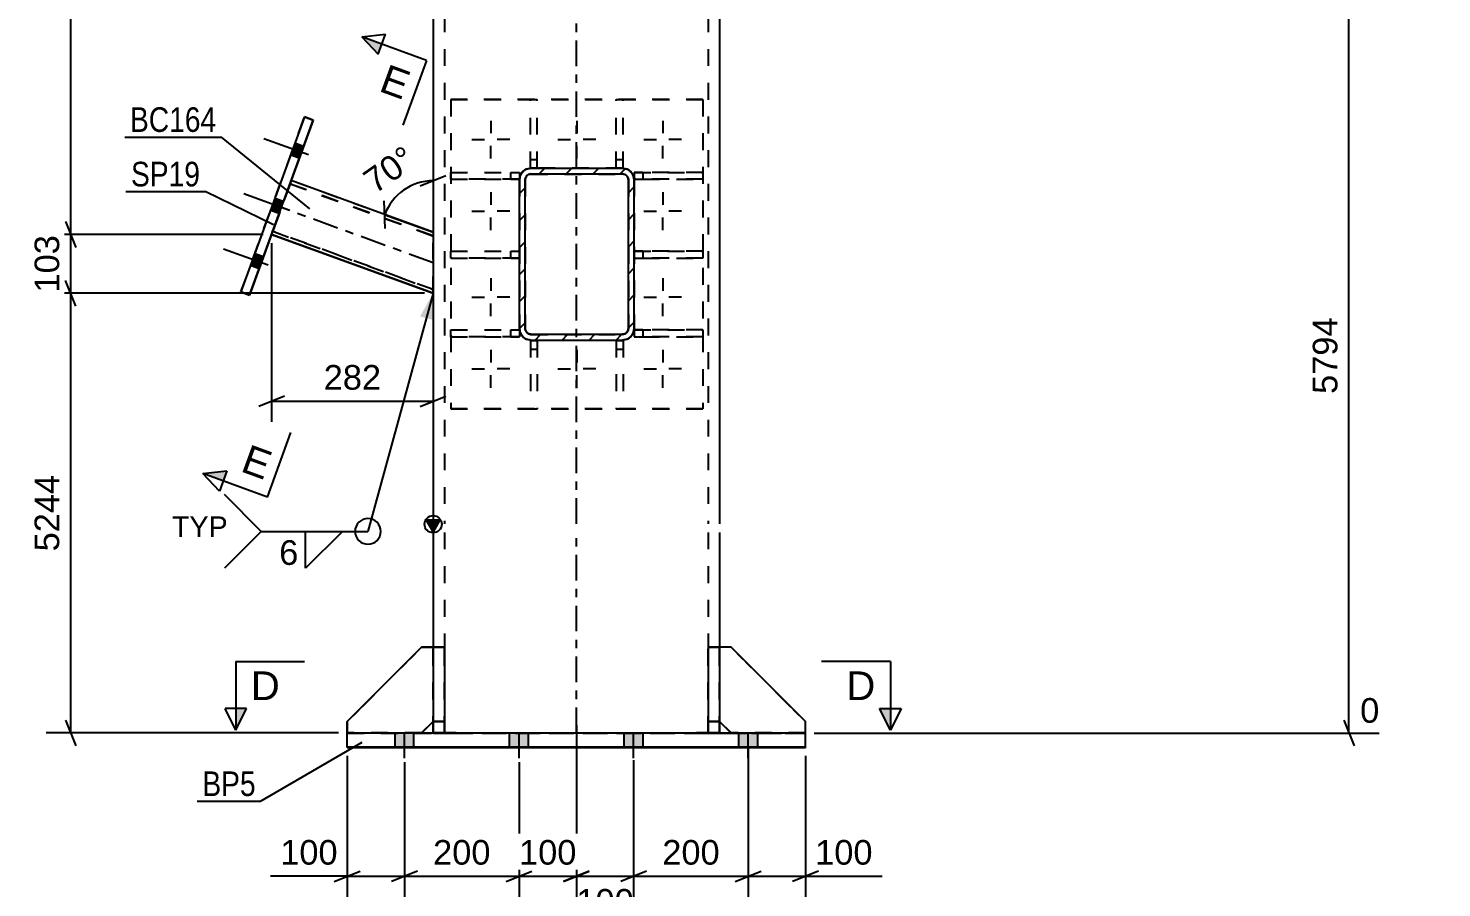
# Model space of a CAD drawing. Header units: millimetres. Extents: x 0 to 841, y 0 to 594.
# Drawn here: x 281.4 to 445.9, y 198.5 to 298.5 of the extents above; entities that cross this region are included whole.
import ezdxf

# ---------------------------------------------------------------- set-up
doc = ezdxf.new("R2010")
doc.units = ezdxf.units.MM
doc.linetypes.add('DXK_LINE_DOT2', pattern=[3.9198, 1.9599, -1.9599])
doc.linetypes.add('DXK_LINE_DOT3', pattern=[5.9187, 2.979, -0.9799, 0.9799, -0.9799])
doc.styles.add('Arial', font='ARIAL.TTF', dxfattribs={"height": 0.2})
doc.styles.add('Arial Narrow', font='ARIALN.TTF', dxfattribs={"height": 0.2})

# ---------------------------------------------------------------- blocks, each defined once
blk = doc.blocks.new('Part-284928597-2207 - 2077')
at = {"color": 7, "linetype": 'DXK_LINE_DOT2'}
for p, q in [((352.92, 272.58), (351.92, 272.58)), ((351.92, 272.58), (351.92, 272.58)), ((351.92, 272.58), (359.92, 272.58)), ((351.92, 272.58), (351.92, 271.78)), ((351.92, 271.78), (352.92, 271.78)), ((359.92, 271.78), (351.92, 271.78)), ((359.92, 272.58), (352.92, 272.58)), ((352.92, 272.58), (352.92, 271.78)), ((352.92, 271.78), (359.92, 271.78)), ((359.92, 272.58), (359.92, 271.78))]:
    blk.add_line(p, q, dxfattribs=at)
blk = doc.blocks.new('Part-284928597-2143 - 2077')
at = {"color": 7, "linetype": 'DXK_LINE_DOT2'}
for p, q in [((328.53, 216.51), (328.53, 226.51)), ((329.86, 226.51), (328.53, 226.51)), ((328.53, 226.51), (329.86, 226.51)), ((329.86, 216.51), (329.86, 226.51)), ((328.53, 217.84), (329.86, 217.84)), ((329.86, 217.84), (328.53, 217.84)), ((328.53, 216.51), (328.53, 216.51)), ((328.53, 216.51), (329.86, 216.51)), ((328.53, 216.51), (329.86, 216.51)), ((329.86, 216.51), (329.86, 216.51))]:
    blk.add_line(p, q, dxfattribs=at)
blk = doc.blocks.new('Part-284928597-2208 - 2077')
at = {"color": 7, "linetype": 'DXK_LINE_DOT2'}
for p, q in [((330.58, 262.62), (330.58, 263.42)), ((330.58, 263.42), (338.58, 263.42)), ((330.58, 263.42), (337.58, 263.42)), ((337.58, 262.62), (337.58, 263.42)), ((337.58, 263.42), (338.58, 263.42)), ((338.58, 263.42), (338.58, 262.62)), ((338.58, 262.62), (330.58, 262.62)), ((330.58, 262.62), (337.58, 262.62)), ((337.58, 262.62), (338.58, 262.62)), ((338.58, 262.62), (338.58, 262.62))]:
    blk.add_line(p, q, dxfattribs=at)
blk = doc.blocks.new('Part-284928597-2173 - 2077')
at = {"linetype": 'Continuous'}
blk.add_hatch(color=2, dxfattribs=at).paths.add_polyline_path([(328.53, 239.91), (327.73, 241.31), (329.33, 241.31)])
at = {"color": 2, "linetype": 'Continuous'}
for p, q in [((328.53, 499.92), (328.53, 240.85)), ((361.86, 499.92), (361.86, 240.85)), ((328.53, 239.91), (327.73, 241.31)), ((327.73, 241.31), (329.33, 241.31)), ((329.33, 241.31), (328.53, 239.91)), ((328.53, 239.85), (328.53, 226.52)), ((361.86, 239.85), (361.86, 226.52))]:
    blk.add_line(p, q, dxfattribs=at)
at = {"color": 7, "linetype": 'DXK_LINE_DOT2'}
for p, q in [((329.86, 499.92), (329.86, 240.85)), ((360.53, 499.92), (360.53, 240.85)), ((329.86, 239.85), (329.86, 216.51)), ((360.53, 239.85), (360.53, 216.51)), ((328.53, 226.52), (328.53, 216.51)), ((361.86, 226.52), (361.86, 216.51)), ((328.53, 216.51), (328.53, 216.52)), ((328.73, 216.52), (328.53, 216.52)), ((328.53, 216.51), (328.73, 216.51)), ((329.31, 216.52), (328.73, 216.52)), ((328.73, 216.51), (329.31, 216.51)), ((330.18, 216.52), (329.31, 216.52)), ((329.31, 216.51), (330.18, 216.51)), ((329.86, 216.51), (329.86, 216.52)), ((329.86, 216.52), (329.97, 216.52)), ((329.97, 216.51), (329.86, 216.51)), ((329.97, 216.52), (330.26, 216.52)), ((330.26, 216.51), (329.97, 216.51)), ((331.2, 216.52), (330.18, 216.52)), ((330.18, 216.51), (331.2, 216.51)), ((330.26, 216.52), (330.69, 216.52)), ((330.69, 216.51), (330.26, 216.51)), ((330.69, 216.52), (331.2, 216.52)), ((331.2, 216.51), (330.69, 216.51)), ((331.2, 216.52), (359.2, 216.52)), ((331.2, 216.52), (359.2, 216.52)), ((331.2, 216.51), (359.2, 216.51)), ((331.2, 216.51), (359.2, 216.51)), ((359.2, 216.52), (359.71, 216.52)), ((360.22, 216.52), (359.2, 216.52)), ((359.71, 216.51), (359.2, 216.51)), ((359.2, 216.51), (360.22, 216.51)), ((359.71, 216.52), (360.14, 216.52)), ((360.14, 216.51), (359.71, 216.51)), ((360.14, 216.52), (360.43, 216.52)), ((360.43, 216.51), (360.14, 216.51)), ((361.08, 216.52), (360.22, 216.52)), ((360.22, 216.51), (361.08, 216.51)), ((360.43, 216.52), (360.53, 216.52)), ((360.53, 216.51), (360.43, 216.51)), ((360.53, 216.51), (360.53, 216.52)), ((361.66, 216.52), (361.08, 216.52)), ((361.08, 216.51), (361.66, 216.51)), ((361.86, 216.52), (361.66, 216.52)), ((361.66, 216.51), (361.86, 216.51)), ((361.86, 216.51), (361.86, 216.52))]:
    blk.add_line(p, q, dxfattribs=at)
at = {"color": 7, "linetype": 'DXK_LINE_DOT3'}
for p, q in [((345.2, 240.85), (345.2, 499.92)), ((345.2, 216.51), (345.2, 239.85))]:
    blk.add_line(p, q, dxfattribs=at)
at = {"color": 2, "linetype": 'Continuous'}
blk.add_circle((328.53, 240.81), 1, dxfattribs=at)
blk = doc.blocks.new('Part-284928597-2242 - 2077')
at = {"color": 7, "linetype": 'DXK_LINE_DOT2'}
for p, q in [((349.85, 262.18), (349.85, 262.18)), ((349.85, 262.18), (349.85, 254.18)), ((349.85, 262.18), (350.65, 262.18)), ((349.85, 262.18), (350.65, 262.18)), ((350.65, 262.18), (350.65, 262.18)), ((350.65, 262.18), (350.65, 254.18)), ((349.85, 261.18), (350.65, 261.18)), ((350.65, 254.18), (349.85, 254.18))]:
    blk.add_line(p, q, dxfattribs=at)
blk = doc.blocks.new('Part-284928597-2114 - 2077')
at = {"color": 7, "linetype": 'DXK_LINE_DOT2'}
for p, q in [((311.85, 280.32), (309.88, 274.93)), ((311.85, 280.32), (309.9, 274.99)), ((311.84, 280.3), (309.91, 275.01)), ((311.87, 280.38), (309.96, 275.13)), ((311.87, 280.38), (311.84, 280.3)), ((311.94, 280.57), (311.85, 280.32)), ((311.85, 280.32), (311.94, 280.57)), ((311.87, 280.38), (311.88, 280.41)), ((311.88, 280.41), (311.87, 280.38)), ((311.88, 280.41), (328.53, 274.35)), ((328.53, 274.35), (311.88, 280.41)), ((311.88, 280.41), (311.88, 280.41)), ((311.99, 280.73), (311.94, 280.57)), ((311.94, 280.57), (311.99, 280.73)), ((312.02, 280.79), (311.99, 280.73)), ((311.99, 280.73), (312.02, 280.79)), ((328.53, 274.78), (312.02, 280.79)), ((312.02, 280.79), (312.02, 280.79)), ((309.82, 274.74), (309.76, 274.58)), ((309.76, 274.58), (309.82, 274.74)), ((309.82, 274.74), (309.9, 274.99)), ((309.88, 274.93), (309.82, 274.74)), ((309.88, 274.93), (309.87, 274.9)), ((309.87, 274.9), (309.88, 274.93)), ((309.87, 274.9), (328.53, 268.11)), ((328.53, 268.11), (309.87, 274.9)), ((309.87, 274.9), (309.87, 274.9)), ((309.91, 275.01), (309.88, 274.93)), ((309.88, 274.93), (309.91, 275.01)), ((309.91, 275.01), (309.96, 275.13)), ((328.53, 267.68), (328.53, 274.78)), ((309.76, 274.58), (309.74, 274.52)), ((309.74, 274.52), (309.76, 274.58)), ((309.74, 274.52), (309.74, 274.52))]:
    blk.add_line(p, q, dxfattribs=at)
at = {"color": 2, "linetype": 'Continuous'}
for p, q in [((328.53, 274.78), (312.02, 280.79)), ((309.74, 274.52), (328.53, 267.68)), ((328.53, 267.68), (309.74, 274.52))]:
    blk.add_line(p, q, dxfattribs=at)
at = {"color": 7, "linetype": 'DXK_LINE_DOT3'}
blk.add_line((328.53, 271.23), (310.88, 277.65), dxfattribs=at)
blk = doc.blocks.new('Part-284928597-2134 - 2077')
at = {"color": 2, "linetype": 'Continuous'}
for p, q in [((313.58, 288.2), (306.17, 267.84)), ((314.58, 287.84), (313.58, 288.2)), ((307.17, 267.48), (314.58, 287.84)), ((314.58, 287.83), (312.02, 280.79)), ((314.58, 287.84), (314.58, 287.83)), ((314.58, 287.83), (314.58, 287.83)), ((309.74, 274.52), (307.17, 267.47)), ((306.17, 267.84), (307.17, 267.48)), ((306.17, 267.84), (306.17, 267.84)), ((306.17, 267.84), (306.17, 267.84)), ((307.17, 267.47), (306.17, 267.84)), ((307.17, 267.48), (307.17, 267.47))]:
    blk.add_line(p, q, dxfattribs=at)
at = {"color": 7, "linetype": 'DXK_LINE_DOT2'}
for p, q in [((306.17, 267.84), (313.58, 288.2)), ((313.58, 288.2), (313.58, 288.2)), ((313.58, 288.2), (314.58, 287.83)), ((312.02, 280.79), (309.74, 274.52))]:
    blk.add_line(p, q, dxfattribs=at)
blk = doc.blocks.new('Part-284928597-2265 - 2077')
at = {"linetype": 'Continuous'}
h = blk.add_hatch(dxfattribs=at)
h.set_pattern_fill('', scale=0.7, style=0, pattern_type=0)
h.set_pattern_definition([(45, (338.5826, 263.5752), (-1.57154, 1.57154), [])])
h.paths.add_polyline_path([(338.58, 280.91), (338.58, 263.58), (338.68, 263.06), (338.97, 262.63), (339.41, 262.34), (339.92, 262.24), (350.58, 262.24), (351.09, 262.34), (351.53, 262.63), (351.81, 263.06), (351.92, 263.58), (351.92, 280.91), (351.81, 281.42), (351.53, 281.85), (351.09, 282.14), (350.58, 282.24), (339.92, 282.24), (339.41, 282.14), (338.97, 281.85), (338.68, 281.42)])
h.paths.add_polyline_path([(339.44, 281.38), (339.66, 281.52), (339.92, 281.58), (350.58, 281.58), (350.84, 281.52), (351.05, 281.38), (351.2, 281.16), (351.25, 280.91), (351.25, 263.58), (351.2, 263.32), (351.05, 263.1), (350.84, 262.96), (350.58, 262.91), (339.92, 262.91), (339.66, 262.96), (339.44, 263.1), (339.3, 263.32), (339.25, 263.58), (339.25, 280.91), (339.3, 281.16)])
at = {"color": 7, "linetype": 'DXK_LINE_DOT2'}
for p, q in [((338.58, 280.91), (338.68, 281.42)), ((339.41, 282.14), (339.92, 282.24)), ((339.92, 282.24), (350.58, 282.24)), ((339.92, 282.24), (339.92, 282.24)), ((350.58, 282.24), (350.58, 282.24)), ((350.58, 282.24), (351.09, 282.14)), ((351.81, 281.42), (351.92, 280.91)), ((338.58, 280.91), (338.58, 263.57)), ((339.3, 281.16), (339.25, 280.91)), ((339.25, 280.91), (339.25, 280.91)), ((339.25, 263.57), (339.25, 280.91)), ((339.3, 281.16), (339.3, 281.16)), ((351.2, 281.16), (351.2, 281.16)), ((351.25, 280.91), (351.2, 281.16)), ((351.25, 280.91), (351.25, 280.91)), ((351.25, 263.57), (351.25, 280.91)), ((351.92, 280.91), (351.92, 263.57)), ((338.68, 263.06), (338.58, 263.57)), ((339.25, 263.57), (339.25, 263.58)), ((339.25, 263.57), (339.3, 263.32)), ((351.2, 263.32), (351.25, 263.57)), ((351.25, 263.57), (351.25, 263.58)), ((351.92, 263.57), (351.81, 263.06)), ((351.92, 263.57), (351.92, 263.58)), ((338.68, 263.06), (338.68, 263.06)), ((339.66, 262.96), (339.92, 262.91)), ((339.92, 262.91), (339.92, 262.91)), ((339.92, 262.91), (350.58, 262.91)), ((350.58, 262.91), (350.84, 262.96)), ((350.58, 262.91), (350.58, 262.91)), ((351.81, 263.06), (351.81, 263.06))]:
    blk.add_line(p, q, dxfattribs=at)
at = {"color": 2, "linetype": 'Continuous'}
for p, q in [((338.68, 281.42), (338.58, 280.91)), ((339.92, 282.24), (339.41, 282.14)), ((339.66, 281.52), (339.92, 281.58)), ((339.92, 281.57), (339.66, 281.52)), ((339.92, 282.24), (350.58, 282.24)), ((339.92, 281.57), (339.92, 281.58)), ((339.92, 281.58), (350.58, 281.58)), ((339.92, 281.57), (350.58, 281.57)), ((351.09, 282.14), (350.58, 282.24)), ((350.58, 281.57), (350.58, 281.58)), ((350.58, 281.58), (350.84, 281.52)), ((350.84, 281.52), (350.58, 281.57)), ((351.92, 280.91), (351.81, 281.42)), ((338.58, 263.58), (338.58, 280.91)), ((339.25, 280.91), (339.3, 281.16)), ((339.25, 263.58), (339.25, 280.91)), ((351.2, 281.16), (351.25, 280.91)), ((351.25, 263.58), (351.25, 280.91)), ((351.92, 263.58), (351.92, 280.91)), ((338.58, 263.58), (338.68, 263.06)), ((339.3, 263.32), (339.25, 263.58)), ((351.25, 263.58), (351.2, 263.32)), ((351.81, 263.06), (351.92, 263.58)), ((339.92, 262.24), (339.41, 262.34)), ((339.41, 262.34), (339.92, 262.24)), ((339.92, 262.91), (339.66, 262.96)), ((339.92, 262.91), (350.58, 262.91)), ((339.92, 262.24), (350.58, 262.24)), ((339.92, 262.24), (339.92, 262.24)), ((339.92, 262.24), (350.58, 262.24)), ((350.84, 262.96), (350.58, 262.91)), ((351.09, 262.34), (350.58, 262.24)), ((350.58, 262.24), (351.09, 262.34)), ((350.58, 262.24), (350.58, 262.24))]:
    blk.add_line(p, q, dxfattribs=at)
at = {"color": 7, "linetype": 'DXK_LINE_DOT3'}
blk.add_line((345.25, 272.24), (345.25, 272.24), dxfattribs=at)
at = {"color": 7, "linetype": 'DXK_LINE_DOT2'}
for centre, radius, start, end in [((339.92, 280.91), 1.33, 112.5, 157.5), ((350.58, 280.91), 1.33, 22.5, 67.5), ((339.92, 263.57), 0.667, 202.5, 247.5), ((350.58, 263.57), 0.667, 292.5, 337.5)]:
    blk.add_arc(centre, radius, start, end, dxfattribs=at)
at = {"color": 2, "linetype": 'Continuous'}
for centre, radius, start, end in [((339.92, 280.91), 1.33, 112.5, 157.5), ((339.92, 280.91), 0.667, 112.5, 157.5), ((339.92, 280.91), 0.667, 112.5, 157.5), ((350.58, 280.91), 0.667, 22.5, 67.5), ((350.58, 280.91), 0.667, 22.5, 67.5), ((350.58, 280.91), 1.33, 22.5, 67.5), ((339.92, 263.58), 0.667, 202.5, 247.5), ((350.58, 263.58), 0.667, 292.5, 337.5), ((339.92, 263.57), 1.33, 202.5, 247.5), ((339.92, 263.58), 1.33, 202.5, 247.5), ((350.58, 263.57), 1.33, 292.5, 337.5), ((350.58, 263.58), 1.33, 292.5, 337.5)]:
    blk.add_arc(centre, radius, start, end, dxfattribs=at)
blk = doc.blocks.new('Part-284928597-2138 - 2077')
at = {"color": 2, "linetype": 'Continuous'}
for p, q in [((327.2, 226.52), (318.53, 217.85)), ((327.2, 226.52), (327.2, 226.52)), ((328.53, 226.52), (327.2, 226.52)), ((318.53, 217.85), (318.53, 217.85)), ((318.53, 217.85), (318.53, 216.52)), ((327.2, 216.52), (328.53, 217.85))]:
    blk.add_line(p, q, dxfattribs=at)
at = {"color": 7, "linetype": 'DXK_LINE_DOT2'}
for p, q in [((318.53, 217.85), (327.2, 226.52)), ((327.2, 226.52), (328.53, 226.52)), ((328.53, 226.52), (328.53, 217.85)), ((328.53, 217.85), (327.2, 216.52)), ((327.2, 216.52), (318.53, 216.52)), ((318.53, 216.52), (327.2, 216.52)), ((318.53, 216.52), (318.53, 216.52)), ((327.2, 216.52), (327.2, 216.52)), ((327.2, 216.52), (327.2, 216.52))]:
    blk.add_line(p, q, dxfattribs=at)
blk = doc.blocks.new('Part-284928597-2203 - 2077')
at = {"color": 7, "linetype": 'DXK_LINE_DOT2'}
for p, q in [((352.92, 281.75), (351.92, 281.75)), ((351.92, 281.75), (351.92, 281.75)), ((351.92, 281.75), (359.92, 281.75)), ((351.92, 281.75), (351.92, 280.95)), ((359.92, 281.75), (352.92, 281.75)), ((352.92, 281.75), (352.92, 280.95)), ((359.92, 281.75), (359.92, 280.95)), ((351.92, 280.95), (352.92, 280.95)), ((359.92, 280.95), (351.92, 280.95)), ((352.92, 280.95), (359.92, 280.95))]:
    blk.add_line(p, q, dxfattribs=at)
blk = doc.blocks.new('Part-284928597-2139 - 2077')
at = {"color": 2, "linetype": 'Continuous'}
for p, q in [((328.53, 226.52), (328.53, 226.52)), ((329.86, 226.52), (328.53, 226.52)), ((328.53, 226.52), (328.53, 216.52)), ((329.86, 226.52), (329.86, 226.52)), ((329.86, 226.52), (329.86, 216.52)), ((329.86, 217.85), (328.53, 217.85)), ((328.53, 216.52), (329.86, 216.52))]:
    blk.add_line(p, q, dxfattribs=at)
at = {"color": 7, "linetype": 'DXK_LINE_DOT2'}
for p, q in [((328.53, 226.52), (329.86, 226.52)), ((328.53, 217.85), (329.86, 217.85)), ((328.53, 217.85), (328.53, 216.52)), ((329.86, 217.85), (329.86, 216.52)), ((329.86, 216.52), (328.53, 216.52)), ((328.53, 216.52), (328.53, 216.52)), ((329.86, 216.52), (329.86, 216.52))]:
    blk.add_line(p, q, dxfattribs=at)
blk = doc.blocks.new('Part-284928597-2204 - 2077')
at = {"color": 7, "linetype": 'DXK_LINE_DOT2'}
for p, q in [((330.58, 280.95), (330.58, 281.75)), ((330.58, 281.75), (338.58, 281.75)), ((330.58, 281.75), (337.58, 281.75)), ((337.58, 280.95), (337.58, 281.75)), ((337.58, 281.75), (338.58, 281.75)), ((338.58, 281.75), (338.58, 280.95)), ((338.58, 280.95), (330.58, 280.95)), ((330.58, 280.95), (337.58, 280.95)), ((337.58, 280.95), (338.58, 280.95)), ((338.58, 280.95), (338.58, 280.95))]:
    blk.add_line(p, q, dxfattribs=at)
blk = doc.blocks.new('Part-284928597-2140 - 2077')
at = {"color": 7, "linetype": 'DXK_LINE_DOT2'}
for p, q in [((363.2, 226.51), (361.86, 226.51)), ((361.86, 226.51), (361.86, 217.84)), ((363.2, 226.51), (361.86, 226.51)), ((371.86, 217.84), (363.2, 226.51)), ((363.2, 226.51), (363.2, 226.51)), ((363.2, 226.51), (371.86, 217.84)), ((363.2, 216.51), (361.86, 217.84)), ((371.86, 216.51), (371.86, 217.84)), ((363.2, 216.51), (363.19, 216.52)), ((363.2, 216.51), (371.86, 216.51)), ((363.2, 216.51), (363.2, 216.51)), ((363.2, 216.51), (371.86, 216.51)), ((371.86, 216.51), (371.86, 216.52))]:
    blk.add_line(p, q, dxfattribs=at)
at = {"color": 2, "linetype": 'Continuous'}
blk.add_line((363.19, 216.52), (361.86, 217.84), dxfattribs=at)
blk = doc.blocks.new('Part-284928597-2205 - 2077')
at = {"color": 7, "linetype": 'DXK_LINE_DOT2'}
for p, q in [((352.92, 263.42), (351.92, 263.42)), ((351.92, 263.42), (351.92, 263.42)), ((351.92, 263.42), (359.92, 263.42)), ((351.92, 263.42), (351.92, 262.62)), ((359.92, 263.42), (352.92, 263.42)), ((352.92, 263.42), (352.92, 262.62)), ((359.92, 263.42), (359.92, 262.62)), ((351.92, 262.62), (352.92, 262.62)), ((359.92, 262.62), (351.92, 262.62)), ((352.92, 262.62), (359.92, 262.62))]:
    blk.add_line(p, q, dxfattribs=at)
blk = doc.blocks.new('Part-284928597-2141 - 2077')
at = {"color": 7, "linetype": 'DXK_LINE_DOT2'}
for p, q in [((360.53, 216.51), (360.53, 226.51)), ((361.86, 226.51), (360.53, 226.51)), ((361.86, 226.51), (360.53, 226.51)), ((361.86, 216.51), (361.86, 226.51)), ((361.86, 217.84), (360.53, 217.84)), ((361.86, 217.84), (360.53, 217.84)), ((360.53, 216.51), (360.53, 216.51)), ((360.53, 216.51), (361.86, 216.51)), ((360.53, 216.51), (361.86, 216.51)), ((361.86, 216.51), (361.86, 216.51))]:
    blk.add_line(p, q, dxfattribs=at)
blk = doc.blocks.new('Part-284928597-2142 - 2077')
at = {"color": 7, "linetype": 'DXK_LINE_DOT2'}
for p, q in [((318.53, 217.84), (327.2, 226.51)), ((327.2, 226.51), (318.53, 217.84)), ((327.2, 226.51), (328.53, 226.51)), ((327.2, 226.51), (327.2, 226.51)), ((328.53, 226.51), (327.2, 226.51)), ((328.53, 226.51), (328.53, 217.84)), ((318.53, 216.51), (318.53, 217.84)), ((328.53, 217.84), (327.2, 216.51)), ((327.2, 216.51), (318.53, 216.51)), ((318.53, 216.51), (327.2, 216.51)), ((327.2, 216.51), (327.21, 216.52)), ((327.2, 216.51), (327.2, 216.51))]:
    blk.add_line(p, q, dxfattribs=at)
at = {"color": 2, "linetype": 'Continuous'}
blk.add_line((327.21, 216.52), (328.53, 217.84), dxfattribs=at)
blk = doc.blocks.new('Part-284928597-2282 - 2077')
at = {"color": 7, "linetype": 'DXK_LINE_DOT2'}
for p, q in [((338.68, 281.41), (338.58, 280.9)), ((338.58, 280.89), (338.68, 281.4)), ((339.92, 282.23), (339.41, 282.13)), ((339.41, 282.13), (339.92, 282.23)), ((339.66, 281.52), (339.92, 281.57)), ((339.92, 281.56), (339.66, 281.51)), ((339.92, 282.23), (350.58, 282.23)), ((339.92, 282.23), (339.92, 282.23)), ((350.58, 282.23), (339.92, 282.23)), ((339.92, 281.56), (339.92, 281.57)), ((339.92, 281.57), (350.58, 281.57)), ((339.92, 281.56), (350.58, 281.56)), ((350.58, 282.23), (350.58, 282.23)), ((351.09, 282.13), (350.58, 282.23)), ((350.58, 282.23), (351.09, 282.13)), ((350.58, 281.56), (350.58, 281.57)), ((350.58, 281.57), (350.84, 281.52)), ((350.84, 281.51), (350.58, 281.56)), ((351.92, 280.9), (351.81, 281.41)), ((351.81, 281.4), (351.92, 280.89)), ((338.58, 280.9), (338.58, 263.56)), ((339.25, 280.9), (339.3, 281.16)), ((339.3, 281.15), (339.25, 280.89)), ((339.25, 280.9), (339.25, 263.56)), ((339.3, 281.15), (339.3, 281.16)), ((351.2, 281.15), (351.2, 281.16)), ((351.2, 281.16), (351.25, 280.9)), ((351.25, 280.89), (351.2, 281.15)), ((351.25, 280.9), (351.25, 263.56)), ((351.92, 280.9), (351.92, 263.56)), ((338.58, 263.57), (338.68, 263.06)), ((338.68, 263.05), (338.58, 263.56)), ((339.3, 263.31), (339.25, 263.57)), ((339.25, 263.56), (339.3, 263.31)), ((351.25, 263.57), (351.2, 263.31)), ((351.2, 263.31), (351.25, 263.56)), ((351.81, 263.06), (351.92, 263.57)), ((351.92, 263.56), (351.81, 263.05)), ((338.68, 263.05), (338.68, 263.06)), ((339.41, 262.34), (339.92, 262.23)), ((339.92, 262.23), (339.41, 262.33)), ((339.92, 262.9), (339.66, 262.95)), ((339.66, 262.95), (339.92, 262.89)), ((339.92, 262.89), (339.92, 262.9)), ((339.92, 262.9), (350.58, 262.9)), ((339.92, 262.89), (350.58, 262.89)), ((339.92, 262.23), (350.58, 262.23)), ((339.92, 262.23), (339.92, 262.23)), ((339.92, 262.23), (350.58, 262.23)), ((350.84, 262.95), (350.58, 262.9)), ((350.58, 262.89), (350.84, 262.95)), ((350.58, 262.89), (350.58, 262.9)), ((350.58, 262.23), (351.09, 262.34)), ((351.09, 262.33), (350.58, 262.23)), ((350.58, 262.23), (350.58, 262.23)), ((351.81, 263.05), (351.81, 263.06))]:
    blk.add_line(p, q, dxfattribs=at)
at = {"color": 7, "linetype": 'DXK_LINE_DOT3'}
blk.add_line((345.25, 272.23), (345.25, 272.24), dxfattribs=at)
at = {"color": 7, "linetype": 'DXK_LINE_DOT2'}
for centre, radius, start, end in [((339.92, 280.9), 1.33, 112.5, 157.5), ((339.92, 280.89), 1.33, 112.5, 157.5), ((339.92, 280.9), 0.667, 112.5, 157.5), ((339.92, 280.89), 0.667, 112.5, 157.5), ((350.58, 280.9), 0.667, 22.5, 67.5), ((350.58, 280.89), 0.667, 22.5, 67.5), ((350.58, 280.9), 1.33, 22.5, 67.5), ((350.58, 280.89), 1.33, 22.5, 67.5), ((339.92, 263.57), 0.667, 202.5, 247.5), ((339.92, 263.56), 0.667, 202.5, 247.5), ((350.58, 263.57), 0.667, 292.5, 337.5), ((350.58, 263.56), 0.667, 292.5, 337.5), ((339.92, 263.57), 1.33, 202.5, 247.5), ((339.92, 263.56), 1.33, 202.5, 247.5), ((350.58, 263.57), 1.33, 292.5, 337.5), ((350.58, 263.56), 1.33, 292.5, 337.5)]:
    blk.add_arc(centre, radius, start, end, dxfattribs=at)
blk = doc.blocks.new('Part-284928597-2158 - 2077')
at = {"color": 2, "linetype": 'Continuous'}
for p, q in [((318.53, 214.84), (318.53, 216.52)), ((318.53, 216.52), (371.86, 216.52)), ((371.86, 214.84), (371.86, 216.52)), ((318.53, 214.85), (318.53, 214.84)), ((371.86, 214.85), (318.53, 214.85)), ((318.53, 214.84), (371.86, 214.84)), ((371.86, 214.85), (371.86, 214.84))]:
    blk.add_line(p, q, dxfattribs=at)
at = {"color": 7, "linetype": 'DXK_LINE_DOT2'}
blk.add_line((318.53, 216.51), (371.86, 216.51), dxfattribs=at)
blk = doc.blocks.new('Part-284928597-2240 - 2077')
at = {"color": 7, "linetype": 'DXK_LINE_DOT2'}
for p, q in [((349.85, 282.23), (349.85, 290.23)), ((349.85, 290.23), (350.65, 290.23)), ((350.65, 282.23), (350.65, 290.23)), ((349.85, 283.23), (350.65, 283.23)), ((349.85, 282.23), (350.65, 282.23)), ((350.65, 282.23), (349.85, 282.23)), ((349.85, 282.23), (349.85, 282.23)), ((350.65, 282.23), (350.65, 282.23))]:
    blk.add_line(p, q, dxfattribs=at)
blk = doc.blocks.new('Bolt-284928597-2176 - 2077')
at = {"color": 1, "linetype": 'Continuous'}
for p, q in [((335.25, 287.76), (335.25, 286.3)), ((345.25, 287.76), (345.25, 286.3)), ((355.25, 287.76), (355.25, 286.3)), ((333.05, 285.56), (334.51, 285.56)), ((335.25, 283.36), (335.25, 284.83)), ((337.45, 285.56), (335.98, 285.56)), ((343.05, 285.56), (344.51, 285.56)), ((345.25, 283.36), (345.25, 284.83)), ((347.45, 285.56), (345.98, 285.56)), ((353.05, 285.56), (354.51, 285.56)), ((355.25, 283.36), (355.25, 284.83)), ((357.45, 285.56), (355.98, 285.56)), ((335.25, 279.43), (335.25, 277.96)), ((355.25, 279.43), (355.25, 277.96)), ((333.05, 277.23), (334.51, 277.23)), ((335.25, 275.03), (335.25, 276.49)), ((337.45, 277.23), (335.98, 277.23)), ((353.05, 277.23), (354.51, 277.23)), ((355.25, 275.03), (355.25, 276.49)), ((357.45, 277.23), (355.98, 277.23)), ((335.25, 269.43), (335.25, 267.96)), ((355.25, 269.43), (355.25, 267.96)), ((333.05, 267.23), (334.51, 267.23)), ((335.25, 265.03), (335.25, 266.49)), ((337.45, 267.23), (335.98, 267.23)), ((353.05, 267.23), (354.51, 267.23)), ((355.25, 265.03), (355.25, 266.49)), ((357.45, 267.23), (355.98, 267.23)), ((335.25, 261.09), (335.25, 259.63)), ((345.25, 261.09), (345.25, 259.63)), ((355.25, 261.09), (355.25, 259.63)), ((333.05, 258.89), (334.51, 258.89)), ((337.45, 258.89), (335.98, 258.89)), ((343.05, 258.89), (344.51, 258.89)), ((347.45, 258.89), (345.98, 258.89)), ((353.05, 258.89), (354.51, 258.89)), ((357.45, 258.89), (355.98, 258.89)), ((335.25, 256.69), (335.25, 258.16)), ((345.25, 256.69), (345.25, 258.16)), ((355.25, 256.69), (355.25, 258.16))]:
    blk.add_line(p, q, dxfattribs=at)
blk = doc.blocks.new('Part-284928597-2241 - 2077')
at = {"color": 7, "linetype": 'DXK_LINE_DOT2'}
for p, q in [((339.85, 282.23), (339.85, 290.23)), ((339.85, 290.23), (340.65, 290.23)), ((340.65, 282.23), (340.65, 290.23)), ((339.85, 283.23), (340.65, 283.23)), ((339.85, 282.23), (340.65, 282.23)), ((340.65, 282.23), (339.85, 282.23)), ((339.85, 282.23), (339.85, 282.23)), ((340.65, 282.23), (340.65, 282.23))]:
    blk.add_line(p, q, dxfattribs=at)
blk = doc.blocks.new('Part-284928597-2243 - 2077')
at = {"color": 7, "linetype": 'DXK_LINE_DOT2'}
for p, q in [((339.85, 262.18), (339.85, 262.18)), ((339.85, 262.18), (339.85, 254.18)), ((339.85, 262.18), (340.65, 262.18)), ((339.85, 262.18), (340.65, 262.18)), ((340.65, 262.18), (340.65, 262.18)), ((340.65, 262.18), (340.65, 254.18)), ((339.85, 261.18), (340.65, 261.18)), ((340.65, 254.18), (339.85, 254.18))]:
    blk.add_line(p, q, dxfattribs=at)
blk = doc.blocks.new('Bolt-284928597-2179 - 2077')
at = {"linetype": 'Continuous'}
for points in [[(312.96, 283.39), (313.46, 284.76), (312.46, 285.13), (311.96, 283.75)], [(312.96, 283.39), (313.46, 284.77), (312.46, 285.13), (311.96, 283.75)], [(312.96, 283.39), (313.46, 284.77), (312.46, 285.13), (311.96, 283.75)], [(310.62, 276.96), (311.13, 278.34), (310.12, 278.71), (309.62, 277.33)], [(310.62, 276.97), (311.13, 278.35), (310.12, 278.71), (309.62, 277.33)], [(308.29, 270.54), (308.79, 271.92), (307.79, 272.29), (307.29, 270.91)], [(308.29, 270.54), (308.79, 271.92), (307.79, 272.29), (307.29, 270.91)], [(308.29, 270.55), (308.79, 271.92), (307.79, 272.29), (307.29, 270.91)]]:
    blk.add_hatch(color=1, dxfattribs=at).paths.add_polyline_path(points)
at = {"color": 1, "linetype": 'Continuous'}
for p, q in [((314.03, 283.78), (308.83, 285.67)), ((314.03, 283.78), (308.83, 285.67)), ((314.03, 283.78), (308.83, 285.67)), ((313.46, 284.76), (312.46, 285.13)), ((313.46, 284.77), (312.46, 285.13)), ((313.46, 284.77), (312.46, 285.13)), ((312.96, 283.39), (311.96, 283.75)), ((312.96, 283.39), (311.96, 283.75)), ((312.96, 283.39), (311.96, 283.75)), ((311.69, 277.36), (306.49, 279.25)), ((311.69, 277.36), (306.49, 279.25)), ((311.13, 278.34), (310.12, 278.71)), ((311.13, 278.35), (310.12, 278.71)), ((310.62, 276.96), (309.62, 277.33)), ((310.62, 276.97), (309.62, 277.33)), ((309.35, 270.94), (304.15, 272.83)), ((309.35, 270.94), (304.15, 272.83)), ((309.35, 270.94), (304.15, 272.83)), ((308.79, 271.92), (307.79, 272.29)), ((308.79, 271.92), (307.79, 272.29)), ((308.79, 271.92), (307.79, 272.29)), ((308.29, 270.54), (307.29, 270.91)), ((308.29, 270.54), (307.29, 270.91)), ((308.29, 270.55), (307.29, 270.91))]:
    blk.add_line(p, q, dxfattribs=at)
blk = doc.blocks.new('Bolt-284928597-2180 - 2077')
at = {"linetype": 'Continuous'}
for points in [[(324.1, 214.85), (326.3, 214.85), (326.3, 216.52), (324.1, 216.52)], [(324.1, 214.84), (326.3, 214.84), (326.3, 216.51), (324.1, 216.51)], [(324.1, 214.85), (326.3, 214.85), (326.3, 216.51), (324.1, 216.51)], [(324.1, 214.85), (326.3, 214.85), (326.3, 216.51), (324.1, 216.51)], [(337.43, 214.85), (339.63, 214.85), (339.63, 216.52), (337.43, 216.52)], [(337.43, 214.84), (339.63, 214.84), (339.63, 216.51), (337.43, 216.51)], [(350.76, 214.85), (352.96, 214.85), (352.96, 216.52), (350.76, 216.52)], [(350.76, 214.84), (352.96, 214.84), (352.96, 216.51), (350.76, 216.51)], [(364.1, 214.85), (366.3, 214.85), (366.3, 216.52), (364.1, 216.52)], [(364.1, 214.84), (366.3, 214.84), (366.3, 216.51), (364.1, 216.51)], [(364.1, 214.85), (366.3, 214.85), (366.3, 216.51), (364.1, 216.51)], [(364.1, 214.85), (366.3, 214.85), (366.3, 216.51), (364.1, 216.51)]]:
    blk.add_hatch(color=1, dxfattribs=at).paths.add_polyline_path(points)
at = {"color": 1, "linetype": 'Continuous'}
for p, q in [((324.1, 214.85), (324.1, 216.52)), ((324.1, 214.84), (324.1, 216.51)), ((324.1, 214.85), (324.1, 216.51)), ((324.1, 214.85), (324.1, 216.51)), ((325.2, 213.58), (325.2, 216.52)), ((325.2, 213.58), (325.2, 216.51)), ((325.2, 213.58), (325.2, 216.51)), ((325.2, 213.58), (325.2, 216.51)), ((326.3, 214.85), (326.3, 216.52)), ((326.3, 214.84), (326.3, 216.51)), ((326.3, 214.85), (326.3, 216.51)), ((326.3, 214.85), (326.3, 216.51)), ((337.43, 214.85), (337.43, 216.52)), ((337.43, 214.84), (337.43, 216.51)), ((338.53, 213.58), (338.53, 216.52)), ((338.53, 213.58), (338.53, 216.51)), ((339.63, 214.85), (339.63, 216.52)), ((339.63, 214.84), (339.63, 216.51)), ((350.76, 214.85), (350.76, 216.52)), ((350.76, 214.84), (350.76, 216.51)), ((351.86, 213.58), (351.86, 216.52)), ((351.86, 213.58), (351.86, 216.51)), ((352.96, 214.85), (352.96, 216.52)), ((352.96, 214.84), (352.96, 216.51)), ((364.1, 214.85), (364.1, 216.52)), ((364.1, 214.84), (364.1, 216.51)), ((364.1, 214.85), (364.1, 216.51)), ((364.1, 214.85), (364.1, 216.51)), ((365.2, 213.58), (365.2, 216.52)), ((365.2, 213.58), (365.2, 216.51)), ((365.2, 213.58), (365.2, 216.51)), ((365.2, 213.58), (365.2, 216.51)), ((366.3, 214.85), (366.3, 216.52)), ((366.3, 214.84), (366.3, 216.51)), ((366.3, 214.85), (366.3, 216.51)), ((366.3, 214.85), (366.3, 216.51))]:
    blk.add_line(p, q, dxfattribs=at)
blk = doc.blocks.new('Part-284928597-2210 - 2077')
at = {"color": 7, "linetype": 'DXK_LINE_DOT2'}
for p, q in [((330.58, 271.78), (330.58, 272.58)), ((330.58, 272.58), (338.58, 272.58)), ((330.58, 272.58), (337.58, 272.58)), ((338.58, 271.78), (330.58, 271.78)), ((330.58, 271.78), (337.58, 271.78)), ((337.58, 271.78), (337.58, 272.58)), ((337.58, 272.58), (338.58, 272.58)), ((337.58, 271.78), (338.58, 271.78)), ((338.58, 272.58), (338.58, 271.78)), ((338.58, 271.78), (338.58, 271.78))]:
    blk.add_line(p, q, dxfattribs=at)
blk = doc.blocks.new('Part-284928597-2212 - 2077')
at = {"color": 7, "linetype": 'DXK_LINE_DOT2'}
for p, q in [((330.58, 290.23), (330.58, 254.23)), ((359.92, 290.23), (330.58, 290.23)), ((330.58, 290.23), (359.92, 290.23)), ((359.92, 290.23), (359.92, 254.23)), ((330.58, 254.23), (330.58, 254.23)), ((330.58, 254.23), (359.92, 254.23)), ((359.92, 254.23), (330.58, 254.23)), ((359.92, 254.23), (359.92, 254.23))]:
    blk.add_line(p, q, dxfattribs=at)
blk = doc.blocks.new('Part-284928597-2231 - 2077')
at = {"color": 2, "linetype": 'Continuous'}
for p, q in [((360.53, 226.52), (360.53, 226.52)), ((361.86, 226.52), (360.53, 226.52)), ((360.53, 226.52), (360.53, 216.52)), ((361.86, 226.52), (361.86, 226.52)), ((361.86, 226.52), (361.86, 216.52)), ((361.86, 217.85), (360.53, 217.85)), ((360.53, 216.52), (361.86, 216.52))]:
    blk.add_line(p, q, dxfattribs=at)
at = {"color": 7, "linetype": 'DXK_LINE_DOT2'}
for p, q in [((360.53, 226.52), (361.86, 226.52)), ((360.53, 217.85), (361.86, 217.85)), ((360.53, 217.85), (360.53, 216.52)), ((361.86, 217.85), (361.86, 216.52)), ((361.86, 216.52), (360.53, 216.52)), ((360.53, 216.52), (360.53, 216.52)), ((361.86, 216.52), (361.86, 216.52))]:
    blk.add_line(p, q, dxfattribs=at)
blk = doc.blocks.new('Part-284928597-2283 - 2077')
at = {"color": 2, "linetype": 'Continuous'}
for p, q in [((363.2, 226.52), (361.86, 226.52)), ((371.86, 217.85), (363.2, 226.52)), ((363.2, 226.52), (363.2, 226.52)), ((363.2, 216.52), (361.86, 217.85)), ((371.86, 216.52), (371.86, 217.85))]:
    blk.add_line(p, q, dxfattribs=at)
at = {"color": 7, "linetype": 'DXK_LINE_DOT2'}
for p, q in [((361.86, 226.52), (361.86, 217.85)), ((363.2, 226.52), (361.86, 226.52)), ((363.2, 226.52), (371.86, 217.85)), ((363.2, 216.52), (361.86, 217.85)), ((363.2, 216.52), (363.2, 216.52)), ((363.2, 216.52), (371.86, 216.52)), ((363.2, 216.52), (363.2, 216.52)), ((371.86, 216.52), (363.2, 216.52)), ((371.86, 216.52), (371.86, 216.52)), ((371.86, 216.52), (371.86, 216.52)), ((371.86, 216.52), (371.86, 216.52))]:
    blk.add_line(p, q, dxfattribs=at)
blk = doc.blocks.new('StraightDimension-284928597-2354 - 2077')
at = {"color": 7, "linetype": 'Continuous'}
for p, q in [((325.2, 213.13), (325.2, 197.45)), ((338.53, 213.13), (338.53, 197.45)), ((326.7, 200.45), (323.7, 199.25)), ((325.2, 199.85), (338.53, 199.85)), ((337.03, 199.25), (340.03, 200.45))]:
    blk.add_line(p, q, dxfattribs=at)
at = {"color": 0}
blk.add_wipeout([(335.8, 200.6), (335.8, 204.8), (327.93, 204.8), (327.93, 200.6)], dxfattribs=at)
at = {"color": 3, "style": 'Arial'}
blk.add_text('200', height=2.865, dxfattribs=at).set_placement((328.53, 201.2))
blk = doc.blocks.new('StraightDimension-284928597-2362 - 2077')
at = {"color": 7, "linetype": 'Continuous'}
for p, q in [((345.2, 217.42), (345.2, 197)), ((351.86, 213.35), (351.86, 197)), ((343.7, 199.25), (346.7, 200.45)), ((345.2, 199.85), (351.86, 199.85)), ((353.36, 200.45), (350.36, 199.25))]:
    blk.add_line(p, q, dxfattribs=at)
at = {"color": 0}
blk.add_wipeout([(352.47, 194.9), (352.47, 199.1), (344.6, 199.1), (344.6, 194.9)], dxfattribs=at)
at = {"color": 3, "style": 'Arial'}
blk.add_text('100', height=2.865, dxfattribs=at).set_placement((345.2, 195.5))
blk = doc.blocks.new('StraightDimension-284928597-2484 - 2077')
at = {"color": 7, "linetype": 'Continuous'}
for p, q in [((286.97, 266.18), (285.77, 269.18)), ((327.53, 267.68), (283.52, 267.68)), ((286.37, 216.52), (286.37, 267.68)), ((285.77, 218.02), (286.97, 215.02)), ((317.53, 216.52), (283.52, 216.52))]:
    blk.add_line(p, q, dxfattribs=at)
at = {"color": 0}
blk.add_wipeout([(285.62, 247.15), (281.42, 247.15), (281.42, 237.05), (285.62, 237.05)], dxfattribs=at)
at = {"color": 3, "style": 'Arial'}
blk.add_text('5244', height=2.865, rotation=90.0002, dxfattribs=at).set_placement((285.02, 237.65))
blk = doc.blocks.new('AngleDimension-284928597-2290 - 2077')
at = {"color": 7, "linetype": 'Continuous'}
for p, q in [((330.03, 281.36), (327.03, 280.16)), ((328.53, 280.76), (328.53, 274.78)), ((322.96, 275.21), (322.85, 278.44)), ((327.59, 275.12), (322.9, 276.82)), ((322.9, 276.82), (328.53, 274.78))]:
    blk.add_line(p, q, dxfattribs=at)
blk.add_arc((328.53, 274.78), 5.99, 90, 160, dxfattribs=at)
at = {"color": 0}
blk.add_wipeout([(327.55, 282.5), (325.14, 285.94), (319.2, 281.78), (321.61, 278.34)], dxfattribs=at)
at = {"color": 3, "style": 'Arial'}
blk.add_text('70°', height=2.865, rotation=35.002, dxfattribs=at).set_placement((321.76, 279.18))
blk = doc.blocks.new('StraightDimension-284928597-2330 - 2077')
at = {"color": 7, "linetype": 'Continuous'}
for p, q in [((309.74, 273.52), (309.74, 252.72)), ((328.53, 266.68), (328.53, 252.72)), ((311.24, 255.72), (308.24, 254.52)), ((309.74, 255.12), (328.53, 255.12)), ((327.03, 254.52), (330.03, 255.72))]:
    blk.add_line(p, q, dxfattribs=at)
at = {"color": 0}
blk.add_wipeout([(323.07, 255.87), (323.07, 260.07), (315.2, 260.07), (315.2, 255.87)], dxfattribs=at)
at = {"color": 3, "style": 'Arial'}
blk.add_text('282', height=2.865, dxfattribs=at).set_placement((315.8, 256.47))
blk = doc.blocks.new('StraightDimension-284928597-2348 - 2077')
at = {"color": 7, "linetype": 'Continuous'}
for p, q in [((318.53, 213.85), (318.53, 197.45)), ((325.2, 213.13), (325.2, 197.45)), ((317.03, 199.25), (320.03, 200.45)), ((318.53, 199.85), (325.2, 199.85)), ((326.7, 200.45), (323.7, 199.25))]:
    blk.add_line(p, q, dxfattribs=at)
at = {"color": 0}
blk.add_wipeout([(318.01, 200.6), (318.01, 204.8), (310.14, 204.8), (310.14, 200.6)], dxfattribs=at)
at = {"color": 7, "linetype": 'Continuous'}
blk.add_line((318.53, 199.85), (309.61, 199.85), dxfattribs=at)
blk.add_line((318.53, 199.85), (309.61, 199.85), dxfattribs=at)
at = {"color": 3, "style": 'Arial'}
blk.add_text('100', height=2.865, dxfattribs=at).set_placement((310.74, 201.2))
blk = doc.blocks.new('StraightDimension-284928597-2355 - 2077')
at = {"color": 7, "linetype": 'Continuous'}
for p, q in [((345.2, 217.42), (345.2, 197.45)), ((338.53, 213.13), (338.53, 197.45)), ((337.03, 199.25), (340.03, 200.45)), ((338.53, 199.85), (345.2, 199.85)), ((346.7, 200.45), (343.7, 199.25))]:
    blk.add_line(p, q, dxfattribs=at)
at = {"color": 0}
blk.add_wipeout([(345.8, 200.6), (345.8, 204.8), (337.93, 204.8), (337.93, 200.6)], dxfattribs=at)
at = {"color": 3, "style": 'Arial'}
blk.add_text('100', height=2.865, dxfattribs=at).set_placement((338.53, 201.2))
blk = doc.blocks.new('StraightDimension-284928597-2369 - 2077')
at = {"color": 7, "linetype": 'Continuous'}
for p, q in [((365.2, 214.68), (365.2, 197.45)), ((351.86, 213.35), (351.86, 197.45)), ((353.36, 200.45), (350.36, 199.25)), ((351.86, 199.85), (365.2, 199.85)), ((363.7, 199.25), (366.7, 200.45))]:
    blk.add_line(p, q, dxfattribs=at)
at = {"color": 0}
blk.add_wipeout([(362.47, 200.6), (362.47, 204.8), (354.6, 204.8), (354.6, 200.6)], dxfattribs=at)
at = {"color": 3, "style": 'Arial'}
blk.add_text('200', height=2.865, dxfattribs=at).set_placement((355.2, 201.2))
blk = doc.blocks.new('StraightDimension-284928597-2376 - 2077')
at = {"color": 7, "linetype": 'Continuous'}
for p, q in [((365.2, 214.68), (365.2, 197.45)), ((371.86, 213.85), (371.86, 197.45)), ((363.7, 199.25), (366.7, 200.45)), ((365.2, 199.85), (371.86, 199.85)), ((373.36, 200.45), (370.36, 199.25))]:
    blk.add_line(p, q, dxfattribs=at)
at = {"color": 0}
blk.add_wipeout([(380.26, 200.6), (380.26, 204.8), (372.39, 204.8), (372.39, 200.6)], dxfattribs=at)
at = {"color": 7, "linetype": 'Continuous'}
blk.add_line((371.86, 199.85), (380.79, 199.85), dxfattribs=at)
blk.add_line((371.86, 199.85), (380.79, 199.85), dxfattribs=at)
at = {"color": 3, "style": 'Arial'}
blk.add_text('100', height=2.865, dxfattribs=at).set_placement((372.99, 201.2))
blk = doc.blocks.new('StraightDimension-284928597-2476 - 2077')
at = {"color": 7, "linetype": 'Continuous'}
for p, q in [((286.37, 274.52), (286.37, 491.16)), ((285.77, 276.02), (286.97, 273.02)), ((308.74, 274.52), (283.52, 274.52))]:
    blk.add_line(p, q, dxfattribs=at)
blk = doc.blocks.new('StraightDimension-284928597-2490 - 2077')
at = {"color": 7, "linetype": 'Continuous'}
for p, q in [((285.77, 276.02), (286.97, 273.02)), ((308.74, 274.52), (283.52, 274.52)), ((286.37, 267.68), (286.37, 274.52)), ((286.97, 266.18), (285.77, 269.18)), ((327.53, 267.68), (283.52, 267.68))]:
    blk.add_line(p, q, dxfattribs=at)
at = {"color": 0}
blk.add_wipeout([(285.62, 275.04), (281.42, 275.04), (281.42, 267.17), (285.62, 267.17)], dxfattribs=at)
at = {"color": 3, "style": 'Arial'}
blk.add_text('103', height=2.865, rotation=90.0002, dxfattribs=at).set_placement((285.02, 267.77))
blk = doc.blocks.new('StraightDimension-284928597-2513 - 2077')
at = {"color": 7, "linetype": 'Continuous'}
for p, q in [((362.86, 304.32), (445.3, 304.32)), ((435.71, 302.82), (434.51, 305.82)), ((435.11, 216.51), (435.11, 304.32)), ((434.51, 218.01), (435.71, 215.01)), ((372.86, 216.51), (438.63, 216.51))]:
    blk.add_line(p, q, dxfattribs=at)
at = {"color": 0, "linetype": 'Continuous'}
for points in [[(445.9, 304.92), (445.9, 309.12), (435.81, 309.12), (435.81, 304.92)], [(439.23, 217.11), (439.23, 221.31), (435.81, 221.31), (435.81, 217.11)]]:
    blk.add_wipeout(points, dxfattribs=at)
at = {"color": 0}
blk.add_wipeout([(434.36, 265.46), (430.16, 265.46), (430.16, 255.37), (434.36, 255.37)], dxfattribs=at)
at = {"color": 3, "linetype": 'Continuous', "style": 'Arial'}
for s, height, p in [('5794', 2.865, (436.41, 305.52)), ('0', 2.87, (436.41, 217.71))]:
    blk.add_text(s, height=height, dxfattribs=at).set_placement(p)
at = {"color": 3, "style": 'Arial'}
blk.add_text('5794', height=2.865, rotation=90.0002, dxfattribs=at).set_placement((433.76, 255.97))
blk = doc.blocks.new('Mark-284928597-2110 - 2077')
at = {"color": 0}
blk.add_wipeout([(303.31, 286.46), (303.31, 289.46), (293.26, 289.46), (293.26, 286.46)], dxfattribs=at)
blk.add_wipeout([(303.31, 286.46), (303.31, 289.46), (293.26, 289.46), (293.26, 286.46)], dxfattribs=at)
at = {"color": 30, "linetype": 'Continuous'}
for p in [(292.66, 285.86), (314.19, 277.52)]:
    blk.add_line(p, (303.91, 285.86), dxfattribs=at)
at = {"color": 3, "style": 'Arial Narrow'}
blk.add_text('BC164', height=2.863, dxfattribs=at).set_placement((293.26, 286.46))
blk = doc.blocks.new('Mark-284928597-2130 - 2077')
at = {"color": 0}
blk.add_wipeout([(301.41, 280.12), (301.41, 283.12), (293.38, 283.12), (293.38, 280.12)], dxfattribs=at)
blk.add_wipeout([(301.41, 280.12), (301.41, 283.12), (293.38, 283.12), (293.38, 280.12)], dxfattribs=at)
at = {"color": 30, "linetype": 'Continuous'}
for p in [(292.78, 279.52), (309.94, 275.65)]:
    blk.add_line(p, (302.01, 279.52), dxfattribs=at)
at = {"color": 3, "style": 'Arial Narrow'}
blk.add_text('SP19', height=2.863, dxfattribs=at).set_placement((293.38, 280.12))
blk = doc.blocks.new('Mark-284928597-2154 - 2077')
at = {"color": 0}
blk.add_wipeout([(307.89, 209.18), (307.89, 212.18), (301.68, 212.18), (301.68, 209.18)], dxfattribs=at)
blk.add_wipeout([(307.89, 209.18), (307.89, 212.18), (301.68, 212.18), (301.68, 209.18)], dxfattribs=at)
at = {"color": 30, "linetype": 'Continuous'}
for p in [(320.25, 215.43), (301.08, 208.58)]:
    blk.add_line(p, (308.49, 208.58), dxfattribs=at)
at = {"color": 3, "style": 'Arial Narrow'}
blk.add_text('BP5', height=2.863, dxfattribs=at).set_placement((301.68, 209.18))
blk = doc.blocks.new('SectionMark-284928597-2608 - 2077')
at = {"linetype": 'Continuous'}
for points in [[(305.57, 219.35), (306.82, 219.35), (305.57, 216.85)], [(380.49, 219.35), (381.74, 219.35), (381.74, 216.85)]]:
    blk.add_hatch(color=6, dxfattribs=at).paths.add_polyline_path(points)
at = {"color": 6, "linetype": 'Continuous'}
for p, q in [((305.57, 224.85), (313.57, 224.85)), ((305.57, 224.85), (305.57, 216.85)), ((381.74, 224.85), (373.74, 224.85)), ((381.74, 224.85), (381.74, 216.85)), ((305.57, 216.85), (304.32, 219.35)), ((306.82, 219.35), (304.32, 219.35)), ((305.57, 216.85), (306.82, 219.35)), ((380.49, 219.35), (382.99, 219.35)), ((381.74, 216.85), (380.49, 219.35)), ((382.99, 219.35), (381.74, 216.85))]:
    blk.add_line(p, q, dxfattribs=at)
at = {"color": 0, "linetype": 'Continuous'}
for points in [[(310.69, 220.35), (310.69, 223.85), (307.32, 223.85), (307.32, 220.35)], [(379.99, 220.35), (379.99, 223.85), (376.62, 223.85), (376.62, 220.35)]]:
    blk.add_wipeout(points, dxfattribs=at)
at = {"color": 3, "linetype": 'Continuous', "style": 'Arial'}
for p in [(307.32, 220.35), (376.62, 220.35)]:
    blk.add_text('D', height=3.34, dxfattribs=at).set_placement(p)
blk = doc.blocks.new('SectionMark-284928597-2610 - 2077')
at = {"linetype": 'Continuous'}
for points in [[(322.58, 296.66), (322.15, 295.49), (320.23, 297.52)], [(304.52, 247.02), (304.09, 245.84), (301.74, 246.7)]]:
    blk.add_hatch(color=6, dxfattribs=at).paths.add_polyline_path(points)
at = {"color": 6, "linetype": 'Continuous'}
for p, q in [((320.23, 297.52), (323.01, 297.84)), ((322.15, 295.49), (323.01, 297.84)), ((320.23, 297.52), (322.15, 295.49)), ((301.74, 246.7), (304.52, 247.02)), ((304.52, 247.02), (303.66, 244.67)), ((303.66, 244.67), (301.74, 246.7))]:
    blk.add_line(p, q, dxfattribs=at)
at = {"color": 0, "linetype": 'Continuous'}
for points in [[(325.01, 290.19), (326.21, 293.48), (323.29, 294.54), (322.09, 291.25)], [(308.92, 245.95), (310.11, 249.24), (307.19, 250.3), (305.99, 247.01)]]:
    blk.add_wipeout(points, dxfattribs=at)
at = {"color": 6, "linetype": 'Continuous'}
for p, q in [((327.75, 294.78), (320.23, 297.52)), ((327.75, 294.78), (325.01, 287.26)), ((309.26, 243.96), (311.99, 251.48)), ((309.26, 243.96), (301.74, 246.7))]:
    blk.add_line(p, q, dxfattribs=at)
at = {"color": 3, "linetype": 'Continuous', "style": 'Arial'}
for p in [(322.09, 291.25), (305.99, 247.01)]:
    blk.add_text('E', height=3.34, rotation=-19.9962, dxfattribs=at).set_placement(p)
blk = doc.blocks.new('WeldMark-284928597-2628 - 2077')
at = {"linetype": 'Continuous'}
blk.add_hatch(color=30, dxfattribs=at).paths.add_polyline_path([(327.02, 264.99), (328.53, 267.68), (328.46, 264.59)])
at = {"color": 30, "linetype": 'Continuous'}
blk.add_line((328.53, 267.68), (320.95, 239.98), dxfattribs=at)
at = {"color": 3, "linetype": 'Continuous'}
for q in [(304.24, 244.27), (304.24, 235.69)]:
    blk.add_line((308.52, 239.98), q, dxfattribs=at)
for start, end in [(90, 270), (270, 90)]:
    blk.add_arc((320.95, 239.98), 1.5, start, end, dxfattribs=at)
at = {"color": 0}
blk.add_wipeout([(313.05, 235.88), (313.05, 239.28), (310.42, 239.28), (310.42, 235.88)], dxfattribs=at)
at = {"color": 30, "linetype": 'Continuous'}
blk.add_line((308.52, 239.98), (320.95, 239.98), dxfattribs=at)
at = {"color": 3, "linetype": 'Continuous'}
for p, q in [((313.7, 239.98), (317.99, 239.98)), ((317.99, 239.98), (313.7, 235.69)), ((313.7, 235.69), (313.7, 239.98))]:
    blk.add_line(p, q, dxfattribs=at)
at = {"color": 3, "style": 'Arial'}
blk.add_text('6', height=2.87, dxfattribs=at).set_placement((310.62, 236.08))
at = {"color": 0, "linetype": 'Continuous'}
blk.add_wipeout([(304.62, 239.33), (304.62, 241.83), (298.14, 241.83), (298.14, 239.33)], dxfattribs=at)
blk.add_wipeout([(304.62, 239.33), (304.62, 241.83), (298.14, 241.83), (298.14, 239.33)], dxfattribs=at)
at = {"color": 3, "linetype": 'Continuous', "style": 'Arial'}
blk.add_text('TYP', height=2.388, dxfattribs=at).set_placement((298.14, 239.33))

msp = doc.modelspace()

# ---------------------------------------------------------------- block references
for name in ['Part-284928597-2173 - 2077', 'Part-284928597-2212 - 2077', 'Part-284928597-2241 - 2077', 'Part-284928597-2240 - 2077', 'Part-284928597-2134 - 2077', 'Bolt-284928597-2176 - 2077', 'Bolt-284928597-2179 - 2077', 'Part-284928597-2204 - 2077', 'Part-284928597-2265 - 2077', 'Part-284928597-2282 - 2077', 'Part-284928597-2203 - 2077', 'Part-284928597-2114 - 2077', 'Part-284928597-2210 - 2077', 'Part-284928597-2207 - 2077', 'Part-284928597-2208 - 2077', 'Part-284928597-2205 - 2077', 'Part-284928597-2243 - 2077', 'Part-284928597-2242 - 2077', 'Part-284928597-2138 - 2077', 'Part-284928597-2142 - 2077', 'Part-284928597-2139 - 2077', 'Part-284928597-2143 - 2077', 'Part-284928597-2231 - 2077', 'Part-284928597-2141 - 2077', 'Part-284928597-2283 - 2077', 'Part-284928597-2140 - 2077', 'Part-284928597-2158 - 2077', 'Bolt-284928597-2180 - 2077']:
    msp.add_blockref(name, (0, 0))

# ---------------------------------------------------------------- next in the draw order: block references
for name in ['AngleDimension-284928597-2290 - 2077', 'StraightDimension-284928597-2484 - 2077', 'StraightDimension-284928597-2362 - 2077', 'StraightDimension-284928597-2354 - 2077']:
    msp.add_blockref(name, (0, 0))

# ---------------------------------------------------------------- next in the draw order: block references
for name in ['StraightDimension-284928597-2330 - 2077', 'StraightDimension-284928597-2355 - 2077', 'StraightDimension-284928597-2348 - 2077', 'StraightDimension-284928597-2369 - 2077']:
    msp.add_blockref(name, (0, 0))

# ---------------------------------------------------------------- next in the draw order: block references
for name in ['StraightDimension-284928597-2476 - 2077', 'Mark-284928597-2154 - 2077', 'StraightDimension-284928597-2376 - 2077']:
    msp.add_blockref(name, (0, 0))

# ---------------------------------------------------------------- next in the draw order: block references
for name in ['StraightDimension-284928597-2513 - 2077', 'Mark-284928597-2110 - 2077', 'StraightDimension-284928597-2490 - 2077']:
    msp.add_blockref(name, (0, 0))

# ---------------------------------------------------------------- next in the draw order: block references
for name in ['Mark-284928597-2130 - 2077', 'SectionMark-284928597-2608 - 2077']:
    msp.add_blockref(name, (0, 0))

# ---------------------------------------------------------------- next in the draw order: block references
msp.add_blockref('SectionMark-284928597-2610 - 2077', (0, 0))

# ---------------------------------------------------------------- next in the draw order: block references
msp.add_blockref('WeldMark-284928597-2628 - 2077', (0, 0))

doc.saveas('drawing.dxf')
